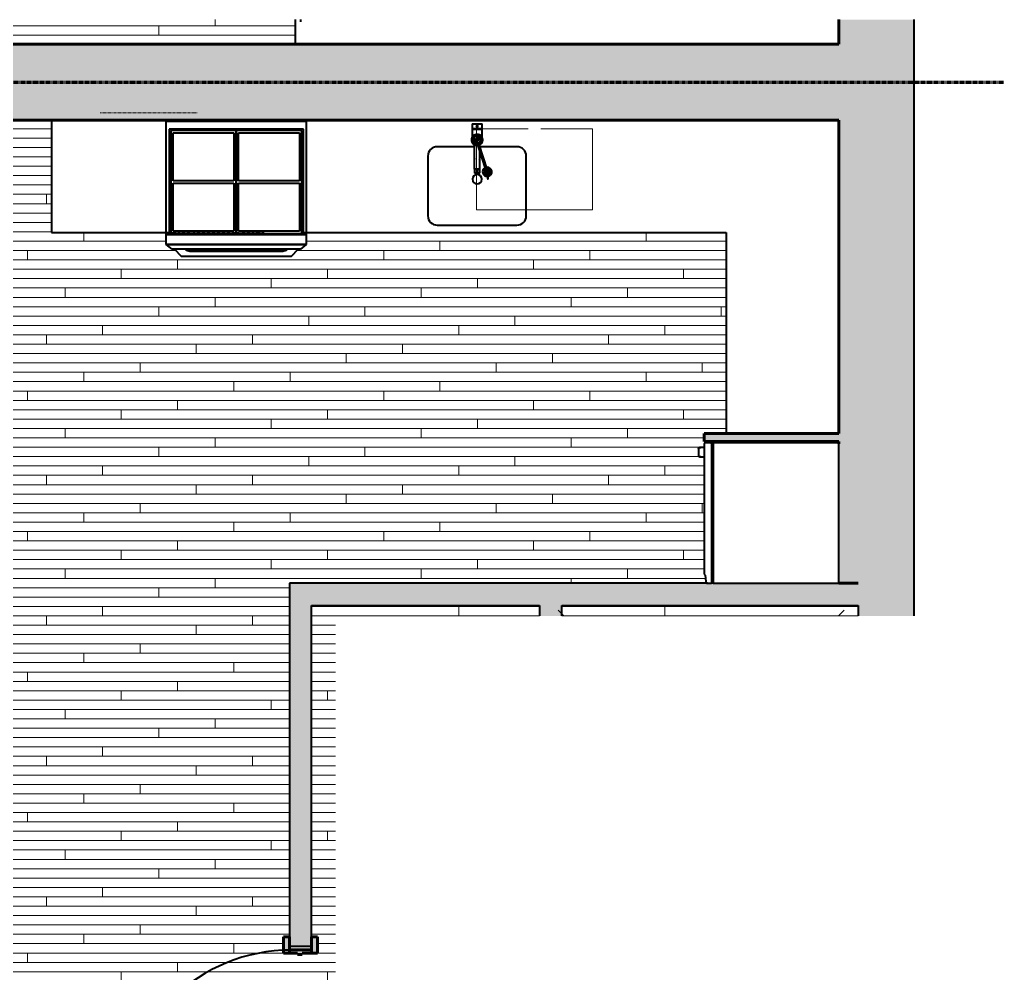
# Model space of a CAD drawing. Header units: inches. Extents: x 244 to 1417, y -3939 to 1080.
# Drawn here: x 470.3 to 680.2, y -3593.5 to -3389.9 of the extents above; entities that cross this region are included whole.
import ezdxf

# ---------------------------------------------------------------- set-up
doc = ezdxf.new("R2010")
doc.units = ezdxf.units.IN
doc.header["$MEASUREMENT"] = 0
doc.linetypes.add('Hidden 1_16_', pattern=[0.09375, 0.0625, -0.03125])
doc.linetypes.add('Hidden 1_8_', pattern=[0.1875, 0.125, -0.0625])
for name, color, linetype, lineweight in [('A-DETL', 90, 'Continuous', 9), ('A-DOOR', 31, 'Continuous', 40), ('A-DOOR-FRAM', 31, 'Continuous', 40), ('A-FLOR-PATT', 8, 'Continuous', 40), ('A-GENM', 13, 'Continuous', 40), ('A-WALL', 113, 'Continuous', 18), ('A-WALL-PATT', 111, 'Continuous', 18), ('I-FURN', 30, 'Continuous', 40), ('I-WALL', 2, 'Continuous', 18), ('P-SANR-FIXT', 6, 'Continuous', 40), ('Q-CASE', 31, 'Continuous', 40), ('Q-SPCQ', 91, 'Continuous', 40)]:
    doc.layers.add(name, color=color, linetype=linetype, lineweight=lineweight)

# ---------------------------------------------------------------- blocks, each defined once
blk = doc.blocks.new('EMBARC Door - A - 36_ x 84_-1819271-UNIT 6')
at = {"layer": 'A-DOOR-FRAM'}
h = blk.add_hatch(color=135, dxfattribs=at)
h.paths.add_polyline_path([(21.5, 2.375), (21.5, 3.625), (18, 3.625), (18, 2.375)], flags=0)
h.paths.add_polyline_path([(-18, 3.625), (-21.5, 3.625), (-21.5, 2.375), (-18, 2.375)], flags=0)
h = blk.add_hatch(color=135, dxfattribs=at)
h.paths.add_polyline_path([(18.75, -2.375), (18.75, 2.375), (18, 2.375), (18, 0.375), (17.75, 0.375), (17.75, -0.625), (18, -0.625), (18, -2.375)], flags=0)
h.paths.add_polyline_path([(-17.75, 0.375), (-18, 0.375), (-18, 2.375), (-18.75, 2.375), (-18.75, -2.375), (-18, -2.375), (-18, -0.625), (-17.75, -0.625)], flags=0)
h = blk.add_hatch(color=135, dxfattribs=at)
h.paths.add_polyline_path([(21.5, -2.375), (18, -2.375), (18, -3.625), (21.5, -3.625)], flags=0)
h.paths.add_polyline_path([(-18, -3.625), (-18, -2.375), (-21.5, -2.375), (-21.5, -3.625)], flags=0)
at = {"layer": 'A-DOOR', "color": 10, "lineweight": 60}
for p, q in [((16.25, -2.375), (16.25, -38.375)), ((18, -2.375), (16.25, -2.375)), ((18, -2.375), (18, -38.375)), ((18, -38.375), (16.25, -38.375))]:
    blk.add_line(p, q, dxfattribs=at)
at = {"layer": 'A-DOOR', "color": 250}
blk.add_arc((17.725, -1.991), 36.414, 180, 267.67842, dxfattribs=at)
at = {"layer": 'A-DOOR-FRAM', "color": 10, "lineweight": 60}
for p, q in [((-21.5, 2.375), (-21.5, 3.625)), ((-21.5, 3.625), (-18, 3.625)), ((-18, 2.375), (-21.5, 2.375)), ((-18.75, -2.375), (-18.75, 2.375)), ((-18.75, 2.375), (-18, 2.375)), ((-18, 3.625), (-18, 2.375)), ((-18, 2.375), (-18, 0.375)), ((18, 3.625), (21.5, 3.625)), ((18, 2.375), (18, 3.625)), ((21.5, 2.375), (18, 2.375)), ((18, 2.375), (18.75, 2.375)), ((18, 0.375), (18, 2.375)), ((18.75, 2.375), (18.75, -2.375)), ((21.5, 3.625), (21.5, 2.375)), ((-18, 0.375), (-17.75, 0.375)), ((-17.75, 0.375), (-17.75, -0.625)), ((17.75, 0.375), (18, 0.375)), ((17.75, -0.625), (17.75, 0.375)), ((-18, -0.625), (-18, -2.375)), ((-17.75, -0.625), (-18, -0.625)), ((18, -0.625), (17.75, -0.625)), ((18, -2.375), (18, -0.625)), ((-21.5, -3.625), (-21.5, -2.375)), ((-21.5, -2.375), (-18, -2.375)), ((-18, -3.625), (-21.5, -3.625)), ((-18, -2.375), (-18.75, -2.375)), ((-18, -2.375), (-18, -3.625)), ((18, -3.625), (18, -2.375)), ((18, -2.375), (21.5, -2.375)), ((18.75, -2.375), (18, -2.375)), ((21.5, -3.625), (18, -3.625)), ((21.5, -2.375), (21.5, -3.625))]:
    blk.add_line(p, q, dxfattribs=at)
blk = doc.blocks.new('counter 5 - counter 2-1758211-UNIT 6')
at = {"layer": 'A-GENM', "color": 250}
for p, q in [((477.12, -3411.37), (477.12, -3435.37)), ((477.12, -3435.37), (502.54, -3435.37)), ((530.54, -3435.37), (621.12, -3435.37)), ((621.12, -3435.37), (621.12, -3478.25))]:
    blk.add_line(p, q, dxfattribs=at)
blk = doc.blocks.new('Faucet - Grohe K7 - Semi Pro - Faucet - Grohe K7 - Semi Pro-830454-UNIT 6')
at = {"layer": 'A-GENM'}
h = blk.add_hatch(color=135, dxfattribs=at)
h.paths.add_polyline_path([(-7.11, -2.15), (-6.97, -2.41), (-6.67, -2.41), (-6.52, -2.15), (-6.67, -1.9), (-6.97, -1.9)], flags=0)
h.paths.add_polyline_path([(-0.24, 0.13), (-0.22, -0.16), (0.05, -0.29), (0.29, -0.12), (0.27, 0.18), (0, 0.3)], flags=0)
h = blk.add_hatch(color=135, dxfattribs=at)
h.paths.add_polyline_path([(-1.08, 0), (-1.02, -0.37), (-0.83, -0.7), (-0.54, -0.94), (-0.19, -1.07), (0.19, -1.07), (0.54, -0.94), (0.83, -0.7), (1.02, -0.37), (1.08, 0), (1.02, 0.37), (0.83, 0.7), (0.54, 0.94), (0.19, 1.07), (-0.19, 1.07), (-0.54, 0.94), (-0.83, 0.7), (-1.02, 0.37)], flags=0)
h.paths.add_polyline_path([(-0.89, 0), (-0.83, 0.3), (-0.68, 0.57), (-0.44, 0.77), (-0.15, 0.87), (0.15, 0.87), (0.44, 0.77), (0.68, 0.57), (0.83, 0.3), (0.89, 0), (0.83, -0.3), (0.61, -0.62), (0.44, -0.77), (0.15, -0.87), (-0.15, -0.87), (-0.44, -0.77), (-0.68, -0.57), (-0.83, -0.3)], flags=0)
at = {"layer": 'A-GENM', "color": 250}
for p, q in [((-6.3, 0.57), (-7.09, 0.57)), ((-7.09, -0.57), (-7.09, 0.57)), ((-0.9, 0.59), (-6.3, 0.59)), ((-6.3, 0.57), (-6.3, 0.59)), ((-6.3, 0.51), (-6.3, 0.56)), ((-6.3, 0.42), (-6.3, 0.5)), ((-6.3, 0.3), (-6.3, 0.4)), ((-6.3, 0.29), (-6.3, 0.15)), ((-6.3, 0.15), (-6.3, 0.29)), ((-6.3, 0.15), (-6.3, -0.15)), ((-6.3, -0.15), (-6.3, 0.15)), ((-3.97, 0.59), (-4.89, 0.59)), ((2.26, 1.08), (0, 1.08)), ((2.34, 1.02), (2.1, 1.02)), ((2.26, 1.08), (2.26, -1.08)), ((3.44, 1.08), (2.34, 1.08)), ((2.34, -1.08), (2.34, 1.08)), ((3.44, 1.08), (3.44, -1.08)), ((-7.41, -2.04), (-6.99, -1.91)), ((-7.09, -0.57), (-6.3, -0.57)), ((-1.07, -0.08), (-6.37, -1.8)), ((-6.3, -0.15), (-6.3, -0.29)), ((-6.3, -0.29), (-6.3, -0.15)), ((-6.3, -0.4), (-6.3, -0.3)), ((-6.3, -0.5), (-6.3, -0.42)), ((-6.3, -0.56), (-6.3, -0.51)), ((-6.3, -0.59), (-6.3, -0.57)), ((-6.3, -0.59), (-2.64, -0.59)), ((-6.23, -2.17), (-0.97, -0.46)), ((-4.89, -0.59), (-3.97, -0.59)), ((-1.37, -0.59), (-0.9, -0.59)), ((0, -1.08), (2.26, -1.08)), ((2.1, -1.02), (2.34, -1.02)), ((2.34, -1.08), (3.44, -1.08)), ((-7.58, -2.2), (-8.24, -2.2)), ((-8.24, -2.4), (-7.58, -2.4)), ((-6.81, -2.46), (-7.23, -2.59)), ((-6.83, -2.41), (-6.81, -2.46))]:
    blk.add_line(p, q, dxfattribs=at)
at = {"layer": 'A-GENM', "color": 250, "flags": 128}
for points in [[(1.08, 0), (1.08, 0.04), (1.08, 0.09), (1.07, 0.13), (1.07, 0.17), (1.06, 0.22), (1.05, 0.26), (1.04, 0.3), (1.03, 0.34), (1.01, 0.38), (1, 0.42), (0.98, 0.46), (0.96, 0.5), (0.94, 0.54), (0.92, 0.58), (0.89, 0.61), (0.87, 0.65), (0.84, 0.68), (0.81, 0.71), (0.78, 0.75), (0.75, 0.78), (0.72, 0.81), (0.69, 0.83), (0.66, 0.86), (0.62, 0.89), (0.58, 0.91), (0.55, 0.93), (0.51, 0.95), (0.47, 0.97), (0.43, 0.99), (0.39, 1.01), (0.35, 1.02), (0.31, 1.04), (0.27, 1.05), (0.23, 1.06), (0.18, 1.07), (0.14, 1.07), (0.1, 1.08), (0.05, 1.08), (0.01, 1.08), (-0.03, 1.08), (-0.07, 1.08), (-0.12, 1.08), (-0.16, 1.07), (-0.2, 1.06), (-0.25, 1.05), (-0.29, 1.04), (-0.33, 1.03), (-0.37, 1.02), (-0.41, 1), (-0.45, 0.98), (-0.49, 0.97), (-0.53, 0.95), (-0.57, 0.92), (-0.6, 0.9), (-0.64, 0.88), (-0.67, 0.85), (-0.71, 0.82), (-0.74, 0.79), (-0.77, 0.76), (-0.8, 0.73), (-0.83, 0.7), (-0.85, 0.67), (-0.88, 0.63), (-0.9, 0.59), (-0.93, 0.56), (-0.95, 0.52), (-0.97, 0.48), (-0.99, 0.44), (-1, 0.4), (-1.02, 0.36), (-1.03, 0.32), (-1.05, 0.28), (-1.06, 0.24), (-1.06, 0.2), (-1.07, 0.15), (-1.08, 0.11), (-1.08, 0.07), (-1.08, 0.02), (-1.08, 0)], [(-0.89, 0), (-0.89, 0.04), (-0.88, 0.07), (-0.88, 0.11), (-0.87, 0.14), (-0.87, 0.18), (-0.86, 0.21), (-0.85, 0.24), (-0.84, 0.28), (-0.83, 0.31), (-0.82, 0.34), (-0.8, 0.38), (-0.79, 0.41), (-0.77, 0.44), (-0.75, 0.47), (-0.73, 0.5), (-0.71, 0.53), (-0.69, 0.56), (-0.67, 0.58), (-0.64, 0.61), (-0.62, 0.64), (-0.59, 0.66), (-0.56, 0.68), (-0.54, 0.7), (-0.51, 0.73), (-0.48, 0.75), (-0.45, 0.76), (-0.42, 0.78), (-0.39, 0.8), (-0.35, 0.81), (-0.32, 0.83), (-0.29, 0.84), (-0.25, 0.85), (-0.22, 0.86), (-0.19, 0.87), (-0.15, 0.87), (-0.12, 0.88), (-0.08, 0.88), (-0.04, 0.88), (-0.01, 0.89), (0.03, 0.89), (0.06, 0.88), (0.1, 0.88), (0.13, 0.88), (0.17, 0.87), (0.2, 0.86), (0.24, 0.85), (0.27, 0.84), (0.3, 0.83), (0.34, 0.82), (0.37, 0.81), (0.4, 0.79), (0.43, 0.77), (0.46, 0.76), (0.49, 0.74), (0.52, 0.72), (0.55, 0.69), (0.58, 0.67), (0.6, 0.65), (0.63, 0.62), (0.65, 0.6), (0.68, 0.57), (0.7, 0.54), (0.72, 0.52), (0.74, 0.49), (0.76, 0.46), (0.78, 0.43), (0.79, 0.39), (0.81, 0.36), (0.82, 0.33), (0.83, 0.3), (0.85, 0.26), (0.86, 0.23), (0.86, 0.19), (0.87, 0.16), (0.88, 0.13), (0.88, 0.09), (0.88, 0.05), (0.89, 0.02), (0.89, 0)], [(-1.08, 0), (-1.08, -0.04), (-1.08, -0.09), (-1.07, -0.13), (-1.07, -0.17), (-1.06, -0.22), (-1.05, -0.26), (-1.04, -0.3), (-1.03, -0.34), (-1.01, -0.38), (-1, -0.42), (-0.98, -0.46), (-0.96, -0.5), (-0.94, -0.54), (-0.92, -0.58), (-0.89, -0.61), (-0.87, -0.65), (-0.84, -0.68), (-0.81, -0.71), (-0.78, -0.75), (-0.75, -0.78), (-0.72, -0.81), (-0.69, -0.83), (-0.66, -0.86), (-0.62, -0.89), (-0.58, -0.91), (-0.55, -0.93), (-0.51, -0.95), (-0.47, -0.97), (-0.43, -0.99), (-0.39, -1.01), (-0.35, -1.02), (-0.31, -1.04), (-0.27, -1.05), (-0.23, -1.06), (-0.18, -1.07), (-0.14, -1.07), (-0.1, -1.08), (-0.05, -1.08), (-0.01, -1.08), (0.03, -1.08), (0.07, -1.08), (0.12, -1.08), (0.16, -1.07), (0.2, -1.06), (0.25, -1.05), (0.29, -1.04), (0.33, -1.03), (0.37, -1.02), (0.41, -1), (0.45, -0.98), (0.49, -0.97), (0.53, -0.95), (0.57, -0.92), (0.6, -0.9), (0.64, -0.88), (0.67, -0.85), (0.71, -0.82), (0.74, -0.79), (0.77, -0.76), (0.8, -0.73), (0.83, -0.7), (0.85, -0.67), (0.88, -0.63), (0.9, -0.59), (0.93, -0.56), (0.95, -0.52), (0.97, -0.48), (0.99, -0.44), (1, -0.4), (1.02, -0.36), (1.03, -0.32), (1.05, -0.28), (1.06, -0.24), (1.06, -0.2), (1.07, -0.15), (1.08, -0.11), (1.08, -0.07), (1.08, -0.02), (1.08, 0)], [(0.89, 0), (0.89, -0.04), (0.88, -0.07), (0.88, -0.11), (0.87, -0.14), (0.87, -0.18), (0.86, -0.21), (0.85, -0.24), (0.84, -0.28), (0.83, -0.31), (0.82, -0.34), (0.8, -0.38), (0.79, -0.41), (0.77, -0.44), (0.75, -0.47), (0.73, -0.5), (0.71, -0.53), (0.69, -0.56), (0.67, -0.58), (0.64, -0.61), (0.62, -0.64), (0.59, -0.66), (0.56, -0.68), (0.54, -0.7), (0.51, -0.73), (0.48, -0.75), (0.45, -0.76), (0.42, -0.78), (0.39, -0.8), (0.35, -0.81), (0.32, -0.83), (0.29, -0.84), (0.25, -0.85), (0.22, -0.86), (0.19, -0.87), (0.15, -0.87), (0.12, -0.88), (0.08, -0.88), (0.04, -0.88), (0.01, -0.89), (-0.03, -0.89), (-0.06, -0.88), (-0.1, -0.88), (-0.13, -0.88), (-0.17, -0.87), (-0.2, -0.86), (-0.24, -0.85), (-0.27, -0.84), (-0.3, -0.83), (-0.34, -0.82), (-0.37, -0.81), (-0.4, -0.79), (-0.43, -0.77), (-0.46, -0.76), (-0.49, -0.74), (-0.52, -0.72), (-0.55, -0.69), (-0.58, -0.67), (-0.6, -0.65), (-0.63, -0.62), (-0.65, -0.6), (-0.68, -0.57), (-0.7, -0.54), (-0.72, -0.52), (-0.74, -0.49), (-0.76, -0.46), (-0.78, -0.43), (-0.79, -0.39), (-0.81, -0.36), (-0.82, -0.33), (-0.83, -0.3), (-0.85, -0.26), (-0.86, -0.23), (-0.86, -0.19), (-0.87, -0.16), (-0.88, -0.13), (-0.88, -0.09), (-0.88, -0.05), (-0.89, -0.02), (-0.89, 0)]]:
    blk.add_lwpolyline(points, dxfattribs=at)
at = {"layer": 'A-GENM', "color": 250}
for centre, radius, start, end in [((-6.69, 0), 0.118, 0, 180), ((-6.69, 0), 0.118, 180, 360), ((0, 0), 1.08, 161.9777, 180), ((0, 0), 1.08, 180, 198.0249), ((0, 0), 1.08, 143.3228, 156.6961), ((0, 0), 1.08, 101.9757, 138.0375), ((0, 0), 1.08, 83.317, 96.6958), ((0, 0), 1.08, 41.9806, 78.0343), ((0, 0), 1.08, 23.3021, 36.7049), ((0, 0), 1.08, 360, 18.0249), ((0, 0), 1.08, 341.9777, 360), ((2.88, 0), 0.197, 0, 180), ((-6.83, -2.16), 0.984, 30, 180), ((-6.83, -2.16), 0.63, 35.7262, 180), ((-6.83, -2.16), 0.591, 168.6397, 180), ((-6.83, -2.16), 0.591, 360, 168.6397), ((-6.83, -2.16), 0.984, 360, 6.4054), ((0, 0), 1.08, 203.3021, 215.2836), ((0, 0), 1.08, 221.9806, 258.0343), ((0, 0), 1.08, 263.317, 276.6958), ((0, 0), 1.08, 281.9757, 318.0375), ((0, 0), 1.08, 324.7164, 336.6961), ((2.88, 0), 0.197, 180, 360), ((-6.83, -2.16), 0.984, 180, 183.2281), ((-6.83, -2.16), 0.984, 195, 360), ((-6.83, -2.16), 0.63, 180, 359.8005), ((-6.83, -2.16), 0.591, 180, 227.1165), ((-6.83, -2.16), 0.591, 227.1165, 360)]:
    blk.add_arc(centre, radius, start, end, dxfattribs=at)
at = {"layer": 'A-GENM', "color": 10, "lineweight": 60}
for centre, start, end in [((0.02, 0.01), 35.0319, 215.0319), ((0.02, 0.01), 215.0319, 35.0319), ((-6.82, -2.15), 0, 180), ((-6.82, -2.15), 180, 360)]:
    blk.add_arc(centre, 0.295, start, end, dxfattribs=at)
at = {"layer": 'A-GENM', "color": 250}
for centre, major_axis, ratio, start_param, end_param in [((-3.97, 0), (0, 0.591), 0.906308, 6.104473, 6.736574), ((-3.97, 0), (0, 0.591), 0.906308, 2.688204, 3.320305), ((-8.24, -2.3), (0, 0.0984), 0.984808, 4.712389, 7.853982), ((-8.24, -2.3), (0, 0.0984), 0.984808, 1.570796, 4.712389)]:
    blk.add_ellipse(centre, major_axis=major_axis, ratio=ratio, start_param=start_param, end_param=end_param, dxfattribs=at)
at = {"layer": 'A-GENM', "color": 10, "lineweight": 60}
for points, knots in [([(1.08, 0), (1.08, 0.07), (1.07, 0.19), (1.02, 0.37), (0.96, 0.51), (0.89, 0.62), (0.83, 0.7), (0.77, 0.77), (0.7, 0.83), (0.62, 0.89), (0.52, 0.96), (0.37, 1.02), (0.21, 1.07), (0.07, 1.08), (-0.05, 1.08), (-0.17, 1.07), (-0.32, 1.04), (-0.47, 0.98), (-0.6, 0.9), (-0.7, 0.83), (-0.78, 0.75), (-0.89, 0.63), (-1.03, 0.39), (-1.08, 0.16), (-1.08, 0)], [0, 0, 0, 0, 0.055556, 0.111111, 0.166667, 0.194444, 0.222222, 0.25, 0.277778, 0.305556, 0.333333, 0.388889, 0.444444, 0.479167, 0.513889, 0.548611, 0.583333, 0.652778, 0.6875, 0.722222, 0.756944, 0.791667, 0.861111, 1, 1, 1, 1]), ([(-1.08, 0), (-1.08, -0.07), (-1.07, -0.19), (-1.02, -0.37), (-0.96, -0.51), (-0.89, -0.62), (-0.83, -0.7), (-0.77, -0.77), (-0.7, -0.83), (-0.62, -0.89), (-0.52, -0.96), (-0.37, -1.02), (-0.21, -1.07), (-0.07, -1.08), (0.05, -1.08), (0.17, -1.07), (0.32, -1.04), (0.47, -0.98), (0.6, -0.9), (0.7, -0.83), (0.78, -0.75), (0.89, -0.63), (1.03, -0.39), (1.08, -0.16), (1.08, 0)], [0, 0, 0, 0, 0.055556, 0.111111, 0.166667, 0.194444, 0.222222, 0.25, 0.277778, 0.305556, 0.333333, 0.388889, 0.444444, 0.479167, 0.513889, 0.548611, 0.583333, 0.652778, 0.6875, 0.722222, 0.756944, 0.791667, 0.861111, 1, 1, 1, 1]), ([(-0.89, 0), (-0.89, 0.05), (-0.88, 0.16), (-0.84, 0.3), (-0.77, 0.45), (-0.68, 0.57), (-0.57, 0.68), (-0.45, 0.77), (-0.3, 0.84), (-0.17, 0.87), (-0.06, 0.89), (0.07, 0.89), (0.23, 0.86), (0.38, 0.8), (0.49, 0.74), (0.57, 0.68), (0.64, 0.61), (0.72, 0.52), (0.84, 0.32), (0.88, 0.13), (0.89, 0)], [0, 0, 0, 0, 0.055556, 0.111111, 0.166667, 0.222222, 0.277778, 0.333333, 0.388889, 0.444444, 0.479167, 0.513889, 0.583333, 0.652778, 0.6875, 0.722222, 0.756944, 0.791667, 0.861111, 1, 1, 1, 1]), ([(0.89, 0), (0.89, -0.05), (0.88, -0.16), (0.84, -0.3), (0.77, -0.45), (0.68, -0.57), (0.57, -0.68), (0.45, -0.77), (0.3, -0.84), (0.17, -0.87), (0.06, -0.89), (-0.07, -0.89), (-0.23, -0.86), (-0.38, -0.8), (-0.49, -0.74), (-0.57, -0.68), (-0.64, -0.61), (-0.72, -0.52), (-0.84, -0.32), (-0.88, -0.13), (-0.89, 0)], [0, 0, 0, 0, 0.055556, 0.111111, 0.166667, 0.222222, 0.277778, 0.333333, 0.388889, 0.444444, 0.479167, 0.513889, 0.583333, 0.652778, 0.6875, 0.722222, 0.756944, 0.791667, 0.861111, 1, 1, 1, 1])]:
    blk.add_open_spline(points, degree=3, knots=knots, dxfattribs=at)
blk = doc.blocks.new('Range - Dacor - Epicure - 30_Inch - ER30DSCHBG3-865691-UNIT 6')
at = {"layer": 'A-GENM', "color": 250}
for p, q in [((-14.94, 26.37), (-13.69, 27.38)), ((-13.69, 27.38), (13.69, 27.38)), ((-11.75, 28.81), (-13.19, 27.38)), ((11.75, 28.81), (-11.75, 28.81)), ((-10.9, 27.38), (-10.66, 27.62)), ((-10.66, 27.62), (-9.94, 27.81)), ((-9.94, 27.81), (9.94, 27.81)), ((9.94, 27.81), (10.66, 27.62)), ((10.66, 27.62), (10.9, 27.38)), ((13.19, 27.38), (11.75, 28.81)), ((13.69, 27.38), (14.94, 26.37)), ((-14.94, 26.37), (14.94, 26.37)), ((-14.94, 0), (-14.94, 26.37)), ((14.94, 26.37), (-14.94, 26.37)), ((14.94, 26.37), (14.94, 0)), ((-14.94, 24.31), (14.94, 24.31)), ((-14.31, 24.31), (-14.31, 1.69)), ((0, 24), (-14, 24)), ((-14, 24), (-14, 2)), ((-13.5, 13.25), (-13.5, 23.5)), ((-13.5, 23.5), (-0.5, 23.5)), ((-0.5, 23.5), (-0.5, 13.25)), ((0, 2), (0, 24)), ((14, 24), (0, 24)), ((0, 24), (0, 2)), ((0.5, 13.25), (0.5, 23.5)), ((0.5, 23.5), (13.5, 23.5)), ((13.5, 23.5), (13.5, 13.25)), ((14, 2), (14, 24)), ((14.31, 1.69), (14.31, 24.31)), ((-0.5, 13.25), (-13.5, 13.25)), ((-13.5, 2.5), (-13.5, 12.75)), ((-13.5, 12.75), (-0.5, 12.75)), ((-0.5, 12.75), (-0.5, 2.5)), ((13.5, 13.25), (0.5, 13.25)), ((0.5, 2.5), (0.5, 12.75)), ((0.5, 12.75), (13.5, 12.75)), ((13.5, 12.75), (13.5, 2.5)), ((-0.5, 2.5), (-13.5, 2.5)), ((13.5, 2.5), (0.5, 2.5)), ((14.94, 0), (-14.94, 0)), ((-14.31, 1.69), (14.31, 1.69)), ((-14, 2), (0, 2)), ((0, 2), (14, 2))]:
    blk.add_line(p, q, dxfattribs=at)
blk = doc.blocks.new('30 inch Fridge - 30 inch Fridge-1325370-UNIT 6')
at = {"layer": 'I-FURN', "color": 250}
for p, q in [((12.01, 29.46), (12.01, 28.74)), ((13.78, 29.92), (12.2, 29.92)), ((13.98, 28.74), (13.98, 29.46)), ((-15, 28.01), (-15, 27.32)), ((-13.25, 28.52), (-14.64, 28.4)), ((-13.04, 28.74), (-13.25, 28.52)), ((14.8, 28.74), (-13.04, 28.74)), ((15, 27.32), (15, 28.54)), ((-15, 26.77), (-15, 0.2)), ((15, 26.77), (-15, 26.77)), ((-14.8, 27.12), (14.8, 27.12)), ((-12.99, 27.12), (-12.99, 27.05)), ((-3.15, 27.05), (-12.99, 27.05)), ((-12.99, 26.85), (-12.99, 26.77)), ((-3.15, 26.85), (-12.99, 26.85)), ((-3.15, 27.12), (-3.15, 27.05)), ((-1.38, 27.05), (-3.15, 27.05)), ((-1.38, 26.85), (-3.15, 26.85)), ((-3.15, 26.85), (-3.15, 26.77)), ((-1.38, 27.05), (-1.38, 27.12)), ((12.99, 27.05), (-1.38, 27.05)), ((-1.38, 26.77), (-1.38, 26.85)), ((12.99, 26.85), (-1.38, 26.85)), ((12.99, 27.05), (12.99, 27.12)), ((12.99, 26.77), (12.99, 26.85)), ((15, 0.2), (15, 26.77)), ((-14.8, 0), (14.8, 0))]:
    blk.add_line(p, q, dxfattribs=at)
at = {"layer": 'I-FURN', "color": 250, "flags": 128}
for points in [[(12.01, 29.72), (12.01, 29.73), (12.01, 29.74), (12.01, 29.75), (12.01, 29.76), (12.01, 29.76), (12.01, 29.77), (12.02, 29.78), (12.02, 29.79), (12.02, 29.79), (12.02, 29.8), (12.03, 29.81)], [(12.01, 29.72), (12.01, 29.73), (12.01, 29.74), (12.01, 29.75), (12.01, 29.76), (12.01, 29.76), (12.01, 29.77), (12.02, 29.78), (12.02, 29.79), (12.02, 29.79), (12.02, 29.8), (12.03, 29.81)], [(12.01, 29.46), (12.01, 29.53), (12.01, 29.58), (12.01, 29.63), (12.01, 29.67), (12.01, 29.69), (12.01, 29.71), (12.01, 29.72), (12.01, 29.72)], [(12.01, 29.72), (12.01, 29.72), (12.01, 29.71), (12.01, 29.68), (12.01, 29.65), (12.01, 29.61), (12.01, 29.56), (12.01, 29.5), (12.01, 29.46)], [(12.01, 29.46), (12.01, 29.53), (12.01, 29.58), (12.01, 29.63), (12.01, 29.67), (12.01, 29.69), (12.01, 29.71), (12.01, 29.72), (12.01, 29.72)], [(12.01, 29.72), (12.01, 29.72), (12.01, 29.71), (12.01, 29.68), (12.01, 29.65), (12.01, 29.61), (12.01, 29.56), (12.01, 29.5), (12.01, 29.46)], [(12.03, 29.82), (12.04, 29.83), (12.04, 29.84), (12.05, 29.84), (12.05, 29.85), (12.06, 29.85), (12.06, 29.86), (12.07, 29.87), (12.07, 29.87), (12.08, 29.88), (12.09, 29.88), (12.09, 29.89), (12.1, 29.89), (12.11, 29.89), (12.11, 29.9), (12.12, 29.9), (12.13, 29.9), (12.13, 29.91), (12.14, 29.91)], [(12.03, 29.82), (12.04, 29.83), (12.04, 29.84), (12.05, 29.84), (12.05, 29.85), (12.06, 29.85), (12.06, 29.86), (12.07, 29.87), (12.07, 29.87), (12.08, 29.88), (12.09, 29.88), (12.09, 29.89), (12.1, 29.89), (12.11, 29.89), (12.11, 29.9), (12.12, 29.9), (12.13, 29.9), (12.13, 29.91), (12.14, 29.91)], [(13.8, 29.92), (13.81, 29.92), (13.82, 29.92), (13.83, 29.92), (13.83, 29.91), (13.84, 29.91), (13.85, 29.91), (13.86, 29.91), (13.86, 29.9), (13.87, 29.9), (13.88, 29.9), (13.88, 29.89), (13.89, 29.89), (13.9, 29.88)], [(13.8, 29.92), (13.81, 29.92), (13.82, 29.92), (13.83, 29.92), (13.83, 29.91), (13.84, 29.91), (13.85, 29.91), (13.86, 29.91), (13.86, 29.9), (13.87, 29.9), (13.88, 29.9), (13.88, 29.89), (13.89, 29.89), (13.9, 29.88)], [(13.93, 29.85), (13.94, 29.84), (13.94, 29.84), (13.95, 29.83), (13.95, 29.82), (13.95, 29.82), (13.96, 29.81), (13.96, 29.8), (13.96, 29.8), (13.97, 29.79), (13.97, 29.78)], [(13.93, 29.85), (13.94, 29.84), (13.94, 29.84), (13.95, 29.83), (13.95, 29.82), (13.95, 29.82), (13.96, 29.81), (13.96, 29.8), (13.96, 29.8), (13.97, 29.79), (13.97, 29.78)], [(13.98, 29.46), (13.98, 29.53), (13.98, 29.58), (13.98, 29.63), (13.98, 29.67), (13.98, 29.69), (13.98, 29.71), (13.98, 29.72), (13.98, 29.72)], [(13.98, 29.68), (13.98, 29.65), (13.98, 29.61), (13.98, 29.56), (13.98, 29.5), (13.98, 29.46)], [(13.98, 29.68), (13.98, 29.65), (13.98, 29.61), (13.98, 29.56), (13.98, 29.5), (13.98, 29.46)], [(13.98, 29.46), (13.98, 29.53), (13.98, 29.58), (13.98, 29.63), (13.98, 29.67)]]:
    blk.add_lwpolyline(points, dxfattribs=at)
at = {"layer": 'I-FURN', "color": 250}
for centre, radius, start, end in [((-14.61, 28.01), 0.394, 95, 180), ((-14.61, 28.01), 0.394, 151.6667, 180), ((-14.8, 27.32), 0.197, 180, 225), ((-14.8, 27.32), 0.197, 180, 270), ((14.8, 28.54), 0.197, 360, 90), ((14.8, 27.32), 0.197, 270, 360), ((14.8, 28.54), 0.197, 360, 45), ((14.8, 27.32), 0.197, 315, 360), ((-14.8, 0.2), 0.197, 180, 270), ((14.8, 0.2), 0.197, 270, 0)]:
    blk.add_arc(centre, radius, start, end, dxfattribs=at)
for points in [[(-12.99, 27.05), (-12.98, 27.05), (-12.97, 27.04), (-12.95, 27.04), (-12.94, 27.03), (-12.94, 27.03), (-12.93, 27.02), (-12.92, 27.02), (-12.92, 27.01), (-12.91, 27.01), (-12.91, 27), (-12.9, 26.99), (-12.9, 26.97), (-12.89, 26.95), (-12.9, 26.93), (-12.9, 26.91), (-12.91, 26.9), (-12.91, 26.89), (-12.92, 26.88), (-12.92, 26.88), (-12.93, 26.87), (-12.94, 26.86), (-12.95, 26.86), (-12.96, 26.86), (-12.97, 26.85), (-12.98, 26.85), (-12.99, 26.85)], [(-3.15, 27.05), (-3.16, 27.05), (-3.17, 27.04), (-3.19, 27.04), (-3.2, 27.03), (-3.2, 27.03), (-3.21, 27.02), (-3.22, 27.02), (-3.22, 27.01), (-3.23, 27.01), (-3.24, 27), (-3.24, 26.99), (-3.25, 26.97), (-3.25, 26.95), (-3.25, 26.93), (-3.24, 26.91), (-3.24, 26.9), (-3.23, 26.89), (-3.22, 26.88), (-3.22, 26.88), (-3.21, 26.87), (-3.2, 26.86), (-3.19, 26.86), (-3.19, 26.86), (-3.17, 26.85), (-3.16, 26.85), (-3.15, 26.85)], [(-1.38, 26.85), (-1.37, 26.85), (-1.36, 26.85), (-1.34, 26.86), (-1.33, 26.86), (-1.32, 26.87), (-1.32, 26.87), (-1.31, 26.88), (-1.3, 26.88), (-1.3, 26.89), (-1.29, 26.9), (-1.29, 26.91), (-1.28, 26.93), (-1.28, 26.95), (-1.28, 26.97), (-1.29, 26.99), (-1.29, 27), (-1.3, 27.01), (-1.3, 27.01), (-1.31, 27.02), (-1.32, 27.03), (-1.33, 27.03), (-1.33, 27.04), (-1.34, 27.04), (-1.36, 27.04), (-1.37, 27.05), (-1.38, 27.05)], [(12.99, 26.85), (12.98, 26.85), (12.97, 26.85), (12.95, 26.86), (12.94, 26.86), (12.94, 26.87), (12.93, 26.87), (12.92, 26.88), (12.92, 26.88), (12.91, 26.89), (12.91, 26.9), (12.9, 26.91), (12.9, 26.93), (12.89, 26.95), (12.9, 26.97), (12.9, 26.99), (12.91, 27), (12.91, 27.01), (12.92, 27.01), (12.92, 27.02), (12.93, 27.03), (12.94, 27.03), (12.95, 27.04), (12.96, 27.04), (12.97, 27.04), (12.98, 27.05), (12.99, 27.05)]]:
    blk.add_open_spline(points, degree=3, knots=[0, 0, 0, 0, 0.083333, 0.125, 0.166667, 0.1875, 0.208333, 0.25, 0.270833, 0.291667, 0.333333, 0.375, 0.416667, 0.5, 0.583333, 0.625, 0.666667, 0.708333, 0.729167, 0.75, 0.791667, 0.833333, 0.854167, 0.875, 0.916667, 1, 1, 1, 1], dxfattribs=at)
blk = doc.blocks.new('Casework 100 - Casework 100-1912167-UNIT 6')
at = {"layer": 'Q-CASE', "color": 250}
blk.add_line((529.12, -3389.9), (529.12, -3395.12), dxfattribs=at)
blk = doc.blocks.new('Sink Kitchen-Single - 24_ X 18_25-2052092-UNIT 6')
at = {"layer": 'P-SANR-FIXT', "color": 250}
for p, q in [((0.03, 7.84), (-7.88, 7.84)), ((9.12, 7.84), (1.24, 7.84)), ((-9.88, 5.84), (-9.88, -6.91)), ((11.12, -6.91), (11.12, 5.84)), ((-7.88, -8.91), (9.12, -8.91))]:
    blk.add_line(p, q, dxfattribs=at)
for centre, radius, start, end in [((-7.88, 5.84), 2, 90, 180), ((9.12, 5.84), 2, 360, 90), ((0.62, 0.88), 1, 360, 180), ((0.62, 0.88), 1, 180, 0), ((-7.88, -6.91), 2, 180, 270), ((9.12, -6.91), 2, 270, 0)]:
    blk.add_arc(centre, radius, start, end, dxfattribs=at)

msp = doc.modelspace()

# ---------------------------------------------------------------- hatches: boundary and pattern name
at = {"layer": 'A-FLOR-PATT', "lineweight": 9}
h = msp.add_hatch(dxfattribs=at)
h.set_pattern_fill('FP_1', color=43, style=0, pattern_type=2)
h.set_pattern_definition([(0, (0, 0.8), (0, 2), []), (90, (0, 0.8), (-8, 8), [2, -28]), (90, (12, 4.8), (-8, 8), [2, -28])])
h.paths.add_polyline_path([(413.93, -3919.87), (440.77, -3919.87), (482.59, -3857.87), (557, -3857.87), (557, -3853.15), (555.75, -3853.15), (555.75, -3849.65), (559.37, -3849.65), (559.37, -3849.4), (560.37, -3849.4), (560.37, -3849.65), (562.37, -3849.65), (562.37, -3821.65), (560.37, -3821.65), (560.37, -3821.9), (559.37, -3821.9), (559.37, -3821.65), (555.75, -3821.65), (555.75, -3818.15), (557, -3818.15), (557, -3813.75), (551.87, -3813.75), (551.87, -3815), (548.37, -3815), (548.37, -3812.37), (548.12, -3812.37), (548.12, -3811.37), (548.37, -3811.37), (548.37, -3807.75), (551.87, -3807.75), (551.87, -3809), (572, -3809), (572, -3751.87), (513.75, -3751.87), (513.75, -3809), (516.87, -3809), (516.87, -3807.75), (520.37, -3807.75), (520.37, -3811.37), (520.62, -3811.37), (520.62, -3812.37), (520.37, -3812.37), (520.37, -3815), (516.87, -3815), (516.87, -3813.75), (509, -3813.75), (509, -3750.74), (507.16, -3750.74), (507.16, -3751.99), (503.66, -3751.99), (503.66, -3749.37), (503.41, -3749.37), (503.41, -3748.37), (503.66, -3748.37), (503.66, -3744.74), (507.16, -3744.74), (507.16, -3745.99), (509, -3745.99), (509, -3720.62), (507.75, -3720.62), (507.75, -3717.12), (511.37, -3717.12), (511.37, -3689.12), (507.75, -3689.12), (507.75, -3685.62), (509, -3685.62), (509, -3677.97), (525.81, -3677.97), (525.81, -3675.59), (527.87, -3675.59), (527.87, -3628.75), (526.62, -3628.75), (526.62, -3625.25), (529.62, -3625.25), (529.62, -3625), (530.62, -3625), (530.62, -3625.25), (533.87, -3625.25), (533.87, -3628.75), (532.62, -3628.75), (532.62, -3673.22), (649.25, -3673.22), (649.23, -3672.97), (589.31, -3672.97), (589.31, -3670.9), (537.75, -3670.9), (537.75, -3517.2), (581.25, -3517.2), (581.25, -3515), (532.62, -3515), (532.62, -3585.75), (533.87, -3585.75), (533.87, -3589.25), (530.62, -3589.25), (530.62, -3589.5), (529.62, -3589.5), (529.62, -3589.25), (526.62, -3589.25), (526.62, -3585.75), (527.87, -3585.75), (527.87, -3510.25), (617.11, -3510.25), (616.93, -3510.2), (616.78, -3510.07), (616.72, -3509.89), (616.59, -3508.49), (616.38, -3508.28), (616.38, -3483.24), (615.3, -3483.21), (615.3, -3483.16), (615.21, -3483.09), (615.2, -3483.04), (615.23, -3481.42), (615.27, -3481.33), (615.34, -3481.3), (615.34, -3481.28), (615.97, -3481.27), (616.38, -3481.27), (616.41, -3480.35), (616.44, -3480.3), (616.6, -3480.25), (617.8, -3480.25), (617.97, -3480.35), (618, -3480.44), (618, -3482.25), (618.08, -3482.28), (618.12, -3482.34), (618.2, -3482.35), (618.26, -3482.3), (618.27, -3482.25), (618.35, -3482.25), (618.35, -3480.25), (645.02, -3480.28), (645.09, -3480.35), (645.12, -3480.44), (645.12, -3480), (616.38, -3480), (616.38, -3478.25), (621.12, -3478.25), (621.12, -3435.37), (531.48, -3435.37), (531.48, -3437.93), (530.23, -3438.93), (529.73, -3438.93), (528.29, -3440.37), (504.79, -3440.37), (503.36, -3438.93), (502.86, -3438.93), (501.61, -3437.93), (501.61, -3435.37), (477.12, -3435.37), (477.12, -3411.37), (465.63, -3411.37), (465.63, -3407.25), (465.56, -3407.25), (465.56, -3411.37), (315.62, -3411.37), (315.62, -3414.15), (263.29, -3466.48), (263.29, -3541.27), (313.77, -3591.75), (339.95, -3591.75), (339.95, -3571.56), (465.95, -3571.56), (465.95, -3591.75), (465.82, -3591.75), (465.82, -3615.63), (461.07, -3615.63), (461.07, -3596.5), (426.07, -3596.5), (426.07, -3680.5), (461.07, -3680.5), (461.07, -3675.63), (465.82, -3675.63), (465.82, -3689.38), (467.07, -3689.38), (467.07, -3692.88), (463.45, -3692.88), (463.45, -3693.13), (462.45, -3693.13), (462.45, -3692.88), (459.82, -3692.88), (459.82, -3689.38), (461.07, -3689.38), (461.07, -3685.25), (421.32, -3685.25), (421.32, -3596.5), (315.62, -3596.5), (315.62, -3710.87), (330, -3710.87), (330, -3733.74), (348.95, -3733.74), (348.95, -3740.49), (330, -3740.49), (330, -3764.99), (461.07, -3764.99), (461.07, -3740.49), (408.95, -3740.49), (408.95, -3733.74), (461.07, -3733.74), (461.07, -3728.38), (459.82, -3728.38), (459.82, -3724.88), (462.45, -3724.88), (462.45, -3724.63), (463.45, -3724.63), (463.45, -3724.88), (467.07, -3724.88), (467.07, -3728.38), (465.82, -3728.38), (465.82, -3745.99), (468.16, -3745.99), (468.16, -3744.74), (471.66, -3744.74), (471.66, -3748.37), (471.91, -3748.37), (471.91, -3749.37), (471.66, -3749.37), (471.66, -3751.99), (468.16, -3751.99), (468.16, -3750.74), (465.82, -3750.74), (465.82, -3769.74), (330, -3769.74), (330, -3787.87), (315.62, -3787.87), (315.62, -3857.87), (325.79, -3857.87), (367.61, -3919.87), (397.44, -3919.87)], flags=0)
h.paths.add_polyline_path([(374.39, -3912.12), (372.79, -3911.96), (371.36, -3911.63), (369.9, -3911.1), (368.51, -3910.39), (367.22, -3909.49), (366.06, -3908.45), (365.05, -3907.28), (364.21, -3906.01), (363.57, -3904.65), (363.13, -3903.24), (362.91, -3901.59), (362.89, -3900.35), (363.01, -3899.01), (363.25, -3897.67), (363.58, -3896.37), (363.97, -3895.12), (364.45, -3893.82), (365.2, -3892.18), (365.76, -3891.08), (366.63, -3889.48), (368.08, -3886.91), (368.7, -3885.94), (369.27, -3885.21), (369.46, -3885.01), (369.71, -3884.92), (371.46, -3885.97), (370.7, -3887.34), (369.91, -3888.89), (368.85, -3891.07), (368.11, -3892.7), (367.47, -3894.34), (367.2, -3895.18), (366.98, -3895.94), (366.76, -3896.89), (366.62, -3897.72), (366.53, -3898.64), (366.52, -3899.55), (366.6, -3900.47), (366.82, -3901.41), (367.08, -3902.16), (367.63, -3903.2), (368.04, -3903.82), (366.81, -3901.35), (366.72, -3897.9), (367.5, -3894.74), (368.52, -3892.23), (369.75, -3889.66), (371.56, -3886.12), (376.22, -3888.4), (380.51, -3890.83), (384.65, -3893.5), (388.49, -3896.32), (388.21, -3896.72), (385.26, -3900.88), (384, -3902.5), (382.68, -3904.03), (380.2, -3906.22), (377.28, -3907.64), (374.6, -3907.73), (375.72, -3907.8), (376.59, -3907.76), (377.42, -3907.63), (378.54, -3907.27), (379.45, -3906.83), (380.32, -3906.29), (381.14, -3905.67), (381.98, -3904.95), (382.74, -3904.21), (383.48, -3903.4), (384.21, -3902.55), (384.93, -3901.64), (386.48, -3899.55), (388.02, -3897.34), (388.6, -3896.45), (388.69, -3896.33), (390.43, -3897.37), (390.46, -3897.63), (390.38, -3897.89), (390.15, -3898.41), (389.68, -3899.33), (388.92, -3900.59), (386.14, -3904.76), (385.59, -3905.49), (384.98, -3906.26), (384.12, -3907.22), (383.19, -3908.16), (382.2, -3909.05), (380.89, -3910.05), (379.97, -3910.65), (378.71, -3911.3), (377.34, -3911.78), (375.89, -3912.06), (374.78, -3912.1)], flags=0)
h.paths.add_polyline_path([(430.29, -3912.12), (428.59, -3912.02), (427.34, -3911.78), (425.98, -3911.3), (424.71, -3910.65), (423.55, -3909.9), (422.18, -3908.78), (421.49, -3908.16), (420.56, -3907.22), (419.71, -3906.26), (418.55, -3904.76), (417.84, -3903.75), (416.84, -3902.22), (415.24, -3899.74), (414.68, -3898.73), (414.28, -3897.83), (414.22, -3897.63), (414.26, -3897.37), (416, -3896.32), (416.82, -3897.58), (417.92, -3899.15), (419.22, -3900.93), (420.47, -3902.55), (421.52, -3903.76), (422.12, -3904.39), (422.78, -3905.02), (423.44, -3905.59), (423.96, -3906.01), (424.73, -3906.53), (425.7, -3907.07), (426.5, -3907.4), (427.37, -3907.65), (428.42, -3907.79), (429.39, -3907.79), (430.04, -3907.71), (427.37, -3907.62), (424.39, -3906.18), (421.81, -3903.83), (420.11, -3901.8), (418.38, -3899.44), (416.18, -3896.3), (420.39, -3893.25), (424.46, -3890.65), (428.74, -3888.25), (433.13, -3886.12), (433.27, -3886.39), (435.57, -3890.98), (436.45, -3892.91), (437.21, -3894.84), (437.99, -3898), (437.85, -3901.38), (436.64, -3903.83), (437.27, -3902.82), (437.61, -3902.15), (437.94, -3901.19), (438.12, -3900.19), (438.17, -3899.05), (438.11, -3898.05), (437.97, -3897.11), (437.7, -3895.94), (437.42, -3894.99), (437.06, -3893.94), (436.7, -3893.02), (436.16, -3891.77), (435.04, -3889.43), (433.87, -3887.11), (433.31, -3886.11), (433.23, -3885.97), (434.97, -3884.92), (435.22, -3885.01), (435.42, -3885.21), (435.77, -3885.65), (436.35, -3886.5), (437.11, -3887.76), (439.49, -3892.18), (439.76, -3892.74), (440.26, -3893.91), (440.71, -3895.12), (441.1, -3896.37), (441.43, -3897.67), (441.67, -3899.01), (441.79, -3900.39), (441.77, -3901.81), (441.55, -3903.24), (441.11, -3904.65), (440.47, -3906.01), (439.63, -3907.28), (438.62, -3908.45), (437.46, -3909.49), (436.17, -3910.39), (434.78, -3911.1), (433.19, -3911.66), (431.81, -3911.98), (430.42, -3912.11)], flags=0)
h.paths.add_polyline_path([(562.37, -3857.87), (562.37, -3853.15), (561.75, -3853.15), (561.75, -3857.87)], flags=0)
h.paths.add_polyline_path([(560.37, -3851.15), (561.75, -3851.15), (561.75, -3850.4), (557, -3850.4), (557, -3851.15), (559.37, -3851.15)], flags=0)
h.paths.add_polyline_path([(420.78, -3849.9), (360.91, -3849.9), (360.91, -3770.9), (420.91, -3770.9), (420.91, -3849.9)], flags=0)
h.paths.add_polyline_path([(561.75, -3820.9), (561.75, -3820.15), (557, -3820.15), (557, -3820.9), (560.37, -3820.9)], flags=0)
h.paths.add_polyline_path([(562.37, -3818.15), (562.37, -3813.75), (561.75, -3813.75), (561.75, -3818.15)], flags=0)
h.paths.add_polyline_path([(549.87, -3813.75), (549.87, -3809), (549.12, -3809), (549.12, -3813.75)], flags=0)
h.paths.add_polyline_path([(519.62, -3813.75), (519.62, -3809), (518.87, -3809), (518.87, -3813.75)], flags=0)
h.paths.add_polyline_path([(435.41, -3784.9), (422.41, -3784.9), (422.41, -3771.9), (435.41, -3771.9)], flags=0)
h.paths.add_polyline_path([(359.41, -3784.9), (346.41, -3784.9), (346.41, -3771.9), (359.41, -3771.93), (359.41, -3773.15)], flags=0)
h.paths.add_polyline_path([(505.16, -3750.74), (505.16, -3745.99), (504.41, -3745.99), (504.41, -3750.74)], flags=0)
h.paths.add_polyline_path([(470.16, -3750.74), (470.91, -3750.74), (470.91, -3745.99), (470.16, -3745.99), (470.16, -3749.37)], flags=0)
h.paths.add_polyline_path([(461.07, -3726.38), (465.82, -3726.38), (465.82, -3725.63), (461.07, -3725.63)], flags=0)
h.paths.add_polyline_path([(511.37, -3718.62), (511.37, -3717.87), (509, -3717.87), (509, -3718.62)], flags=0)
h.paths.add_polyline_path([(463.45, -3692.13), (465.82, -3692.13), (465.82, -3691.38), (461.07, -3691.38), (461.07, -3692.13), (463.41, -3692.13)], flags=0)
h.paths.add_polyline_path([(511.37, -3688.37), (511.37, -3687.62), (509, -3687.62), (509, -3688.37)], flags=0)
h.paths.add_polyline_path([(525.81, -3683.06), (525.81, -3682.09), (513.75, -3682.09), (513.75, -3683.06)], flags=0)
h.paths.add_polyline_path([(397.44, -3676.95), (337.6, -3676.95), (337.6, -3597.95), (397.6, -3597.95), (397.6, -3676.95), (397.46, -3676.95)], flags=0)
h.paths.add_polyline_path([(459.83, -3675.75), (428.83, -3675.75), (428.83, -3646.75), (459.83, -3646.75), (459.83, -3675.63)], flags=0)
h.paths.add_polyline_path([(527.87, -3626.75), (532.62, -3626.75), (532.62, -3626), (527.87, -3626)], flags=0)
h.paths.add_polyline_path([(429.57, -3622.2), (429.57, -3598.2), (453.57, -3598.2), (453.57, -3622.2)], flags=0)
h.paths.add_polyline_path([(532.62, -3614.75), (519.63, -3607.25), (532.62, -3599.75), (532.62, -3608.88)], flags=0)
h.paths.add_polyline_path([(331.47, -3610.95), (323.09, -3610.95), (323.09, -3597.95), (336.09, -3597.95), (336.09, -3610.95), (331.9, -3610.95)], flags=0)
h.paths.add_polyline_path([(399.1, -3610.95), (399.1, -3597.95), (412.1, -3597.95), (412.1, -3610.95)], flags=0)
h.paths.add_polyline_path([(532.62, -3588.5), (532.62, -3587.75), (527.87, -3587.75), (527.87, -3588.5), (530.62, -3588.5)], flags=0)
h.paths.add_polyline_path([(435.94, -3537.28), (433.94, -3537.05), (432.04, -3536.39), (430.33, -3535.31), (428.91, -3533.89), (427.83, -3532.18), (427.17, -3530.28), (426.94, -3528.28), (427.17, -3526.28), (427.83, -3524.37), (428.91, -3522.67), (430.33, -3521.24), (432.04, -3520.17), (433.94, -3519.5), (435.94, -3519.28), (437.95, -3519.5), (439.85, -3520.17), (441.55, -3521.24), (442.98, -3522.67), (444.05, -3524.37), (444.72, -3526.28), (444.94, -3528.28), (444.72, -3530.28), (444.05, -3532.18), (442.98, -3533.89), (441.55, -3535.31), (439.85, -3536.39), (437.95, -3537.05)], flags=0)
h.paths.add_polyline_path([(416.14, -3531.42), (330.14, -3531.42), (330.14, -3501.42), (416.14, -3501.42), (416.14, -3530.28)], flags=0)
h.paths.add_polyline_path([(625.59, -3517.2), (649.25, -3517.2), (649.25, -3515), (586, -3515), (586, -3517.2), (618.35, -3517.2)], flags=0)
h.paths.add_polyline_path([(645.07, -3510.25), (645.12, -3510.25), (645.09, -3510.15), (645.06, -3510.19), (644.92, -3510.25)], flags=0)
h.paths.add_polyline_path([(618, -3510.25), (618.35, -3510.25), (618.35, -3508.24), (618.27, -3508.21), (618.22, -3508.15), (618.15, -3508.14), (618.09, -3508.19), (618.07, -3508.24), (618, -3508.24), (617.97, -3510.15), (617.94, -3510.19), (617.8, -3510.25), (617.99, -3510.25)], flags=0)
h.paths.add_polyline_path([(393.91, -3468.59), (377.93, -3468.59), (377.93, -3466.57), (393.93, -3466.57), (393.93, -3468.59)], flags=0)
h.paths.add_polyline_path([(353.93, -3468.58), (353.93, -3466.55), (369.93, -3466.53), (369.91, -3468.55)], flags=0)
h.paths.add_polyline_path([(393.91, -3465.34), (377.92, -3465.34), (377.92, -3460.59), (369.9, -3460.59), (369.91, -3465.3), (353.92, -3465.33), (353.91, -3460.59), (344.8, -3460.59), (344.8, -3452.83), (339.93, -3452.83), (339.93, -3436.85), (344.8, -3436.85), (344.8, -3429.02), (353.91, -3429.02), (353.92, -3424.33), (369.9, -3424.34), (369.92, -3429.02), (377.91, -3429.02), (377.91, -3424.34), (393.9, -3424.36), (393.92, -3429.02), (403.73, -3429.02), (403.73, -3436.83), (408.48, -3436.83), (408.48, -3452.82), (403.73, -3452.82), (403.73, -3460.59), (393.91, -3460.59), (393.91, -3462.86)], flags=0)
h.paths.add_polyline_path([(338.7, -3452.85), (336.68, -3452.85), (336.68, -3436.85), (338.7, -3436.85)], flags=0)
h.paths.add_polyline_path([(409.7, -3452.83), (409.7, -3436.84), (411.73, -3436.84), (411.73, -3452.83)], flags=0)
h.paths.add_polyline_path([(525.94, -3439.37), (526.48, -3439.37), (527.2, -3439.18), (527.44, -3438.93), (505.64, -3438.93), (505.89, -3439.18), (506.61, -3439.37), (512.89, -3439.37)], flags=0)
h.paths.add_polyline_path([(393.92, -3423.13), (377.92, -3423.11), (377.92, -3421.09), (393.92, -3421.11)], flags=0)
h.paths.add_polyline_path([(369.92, -3423.12), (353.92, -3423.1), (353.92, -3421.08), (369.92, -3421.09), (369.92, -3423.12)], flags=0)
h.paths.add_polyline_path([(529.12, -3395.12), (529.12, -3389.9), (438, -3389.9), (438, -3390.65), (436.75, -3390.65), (436.75, -3395.12), (528.59, -3395.12)], flags=0)
h.paths.add_polyline_path([(430.75, -3395.12), (432, -3395.12), (432, -3390.65), (430.75, -3390.65), (430.75, -3389.9), (313.27, -3389.9), (315.62, -3392.25), (315.62, -3395.12), (376.98, -3395.12)], flags=0)
at = {"layer": 'A-WALL-PATT'}
for points in [[(649.25, -3399.25), (649.25, -3389.9), (645.12, -3389.9), (645.12, -3399.25)], [(645.12, -3399.25), (645.12, -3395.12), (315.62, -3395.12), (315.62, -3399.25), (332.37, -3399.25), (332.37, -3397.18), (366.27, -3397.18), (366.27, -3399.25), (595.35, -3399.25)], [(645.12, -3411.37), (649.25, -3411.37), (649.25, -3407.25), (465.63, -3407.25), (465.63, -3411.37), (595.35, -3411.37)], [(645.12, -3510.25), (649.25, -3510.25), (649.25, -3411.37), (645.12, -3411.37), (645.12, -3510.05)], [(616.38, -3480), (645.12, -3480), (645.12, -3478.25), (616.38, -3478.25)], [(581.25, -3515), (581.25, -3510.25), (532.62, -3510.25), (532.62, -3515)], [(586, -3517.2), (586, -3510.25), (581.25, -3510.25), (581.25, -3517.2), (582.12, -3517.2)], [(611.84, -3515), (649.25, -3515), (649.25, -3510.25), (586, -3510.25), (586, -3515), (595.35, -3515)]]:
    msp.add_hatch(color=8, dxfattribs=at).paths.add_polyline_path(points, flags=0)
h = msp.add_hatch(color=8, dxfattribs=at)
h.paths.add_polyline_path([(653.08, -3874), (661.25, -3874), (661.25, -3670.9), (649.31, -3670.9), (649.31, -3672.97), (649.25, -3672.97), (649.25, -3675.59), (655.25, -3675.59), (655.25, -3683.06), (649.25, -3683.06), (649.25, -3857.87), (649.43, -3857.87), (649.43, -3862), (649.25, -3862), (649.25, -3874)], flags=0)
h.paths.add_polyline_path([(649.32, -3517.2), (661.25, -3517.2), (661.25, -3389.9), (649.25, -3389.9), (649.25, -3517.2)], flags=0)
h = msp.add_hatch(color=8, dxfattribs=at)
h.paths.add_polyline_path([(649.25, -3407.25), (649.25, -3399.25), (366.27, -3399.25), (366.27, -3407.25), (595.35, -3407.25)], flags=0)
h.paths.add_polyline_path([(311.5, -3407.25), (332.37, -3407.25), (332.37, -3399.25), (311.5, -3399.25)], flags=0)
h = msp.add_hatch(color=8, dxfattribs=at)
h.paths.add_polyline_path([(530.25, -3675.59), (532.62, -3675.59), (532.62, -3662.5), (527.87, -3662.5), (527.87, -3675.59)], flags=0)
h.paths.add_polyline_path([(527.87, -3587.75), (532.62, -3587.75), (532.62, -3510.25), (527.87, -3510.25), (527.87, -3535.87)], flags=0)

# ---------------------------------------------------------------- linework, layer by layer
at = {"layer": 'A-DETL', "linetype": 'Hidden 1_16_', "lineweight": 40}
msp.add_line((530.25, -3389.9), (530.25, -3390.4), dxfattribs=at)
at = {"layer": 'A-DETL'}
for p, q in [((539.25, -3395.15), (575.25, -3395.15)), ((567.84, -3413.18), (578.84, -3413.18)), ((567.84, -3430.5), (567.84, -3413.18)), ((581.56, -3413.18), (592.56, -3413.18)), ((592.56, -3413.18), (592.56, -3430.5)), ((592.56, -3430.5), (567.84, -3430.5)), ((585.25, -3516), (586.45, -3517.2)), ((645.04, -3517.2), (646.25, -3516))]:
    msp.add_line(p, q, dxfattribs=at)
at = {"layer": 'A-DETL', "linetype": 'Hidden 1_8_', "lineweight": 80}
msp.add_line((272.25, -3403.25), (680.25, -3403.25), dxfattribs=at)
at = {"layer": 'A-DETL', "linetype": 'Hidden 1_16_'}
for p, q in [((487.5, -3409.8), (508.2, -3409.8)), ((498.56, -3435.37), (522.56, -3435.37))]:
    msp.add_line(p, q, dxfattribs=at)
at = {"layer": 'A-WALL', "color": 250, "lineweight": 40}
for p, q in [((661.25, -3517.2), (661.25, -3389.9)), ((649.25, -3515), (649.25, -3517.2))]:
    msp.add_line(p, q, dxfattribs=at)
at = {"layer": 'I-WALL', "color": 10, "lineweight": 60}
for p, q in [((645.12, -3389.9), (645.12, -3395.12)), ((645.12, -3395.12), (436.75, -3395.12)), ((465.63, -3411.37), (645.12, -3411.37)), ((645.12, -3411.37), (645.12, -3478.25)), ((645.12, -3478.25), (616.38, -3478.25)), ((616.38, -3478.25), (616.38, -3480)), ((616.38, -3480), (645.12, -3480)), ((645.12, -3480), (645.12, -3480.44)), ((645.12, -3510.05), (645.12, -3510.25)), ((645.12, -3510.25), (649.25, -3510.25))]:
    msp.add_line(p, q, dxfattribs=at)
at = {"layer": 'I-WALL', "color": 250, "lineweight": 40}
for p, q in [((527.87, -3510.25), (527.87, -3587.75)), ((617.11, -3510.25), (527.87, -3510.25)), ((618.35, -3510.25), (617.8, -3510.25)), ((645.12, -3510.25), (644.92, -3510.25)), ((532.62, -3587.75), (532.62, -3515)), ((532.62, -3515), (581.25, -3515)), ((581.25, -3515), (581.25, -3517.2)), ((586, -3515), (649.25, -3515)), ((586, -3517.2), (586, -3515)), ((527.87, -3587.75), (532.62, -3587.75))]:
    msp.add_line(p, q, dxfattribs=at)

# ---------------------------------------------------------------- block references
at = {"layer": 'A-DOOR', "color": 250, "rotation": 269.9999999999999}
msp.add_blockref('EMBARC Door - A - 36_ x 84_-1819271-UNIT 6', (530.25, -3607.25), dxfattribs=at)
at = {"layer": 'A-GENM', "color": 250}
msp.add_blockref('counter 5 - counter 2-1758211-UNIT 6', (0, 0), dxfattribs=at)
at = {"layer": 'A-GENM', "color": 250, "rotation": 89.9999999999999}
msp.add_blockref('Faucet - Grohe K7 - Semi Pro - Faucet - Grohe K7 - Semi Pro-830454-UNIT 6', (567.93, -3415.56), dxfattribs=at)
at = {"layer": 'I-FURN', "color": 250, "rotation": 89.99999999999972}
msp.add_blockref('30 inch Fridge - 30 inch Fridge-1325370-UNIT 6', (645.12, -3495.25), dxfattribs=at)
at = {"layer": 'P-SANR-FIXT', "color": 250}
msp.add_blockref('Sink Kitchen-Single - 24_ X 18_25-2052092-UNIT 6', (567.31, -3424.87), dxfattribs=at)
at = {"layer": 'Q-CASE', "color": 250}
msp.add_blockref('Casework 100 - Casework 100-1912167-UNIT 6', (0, 0), dxfattribs=at)
at = {"layer": 'Q-SPCQ', "color": 250, "rotation": 180}
msp.add_blockref('Range - Dacor - Epicure - 30_Inch - ER30DSCHBG3-865691-UNIT 6', (516.54, -3411.56), dxfattribs=at)

doc.saveas('drawing.dxf')
